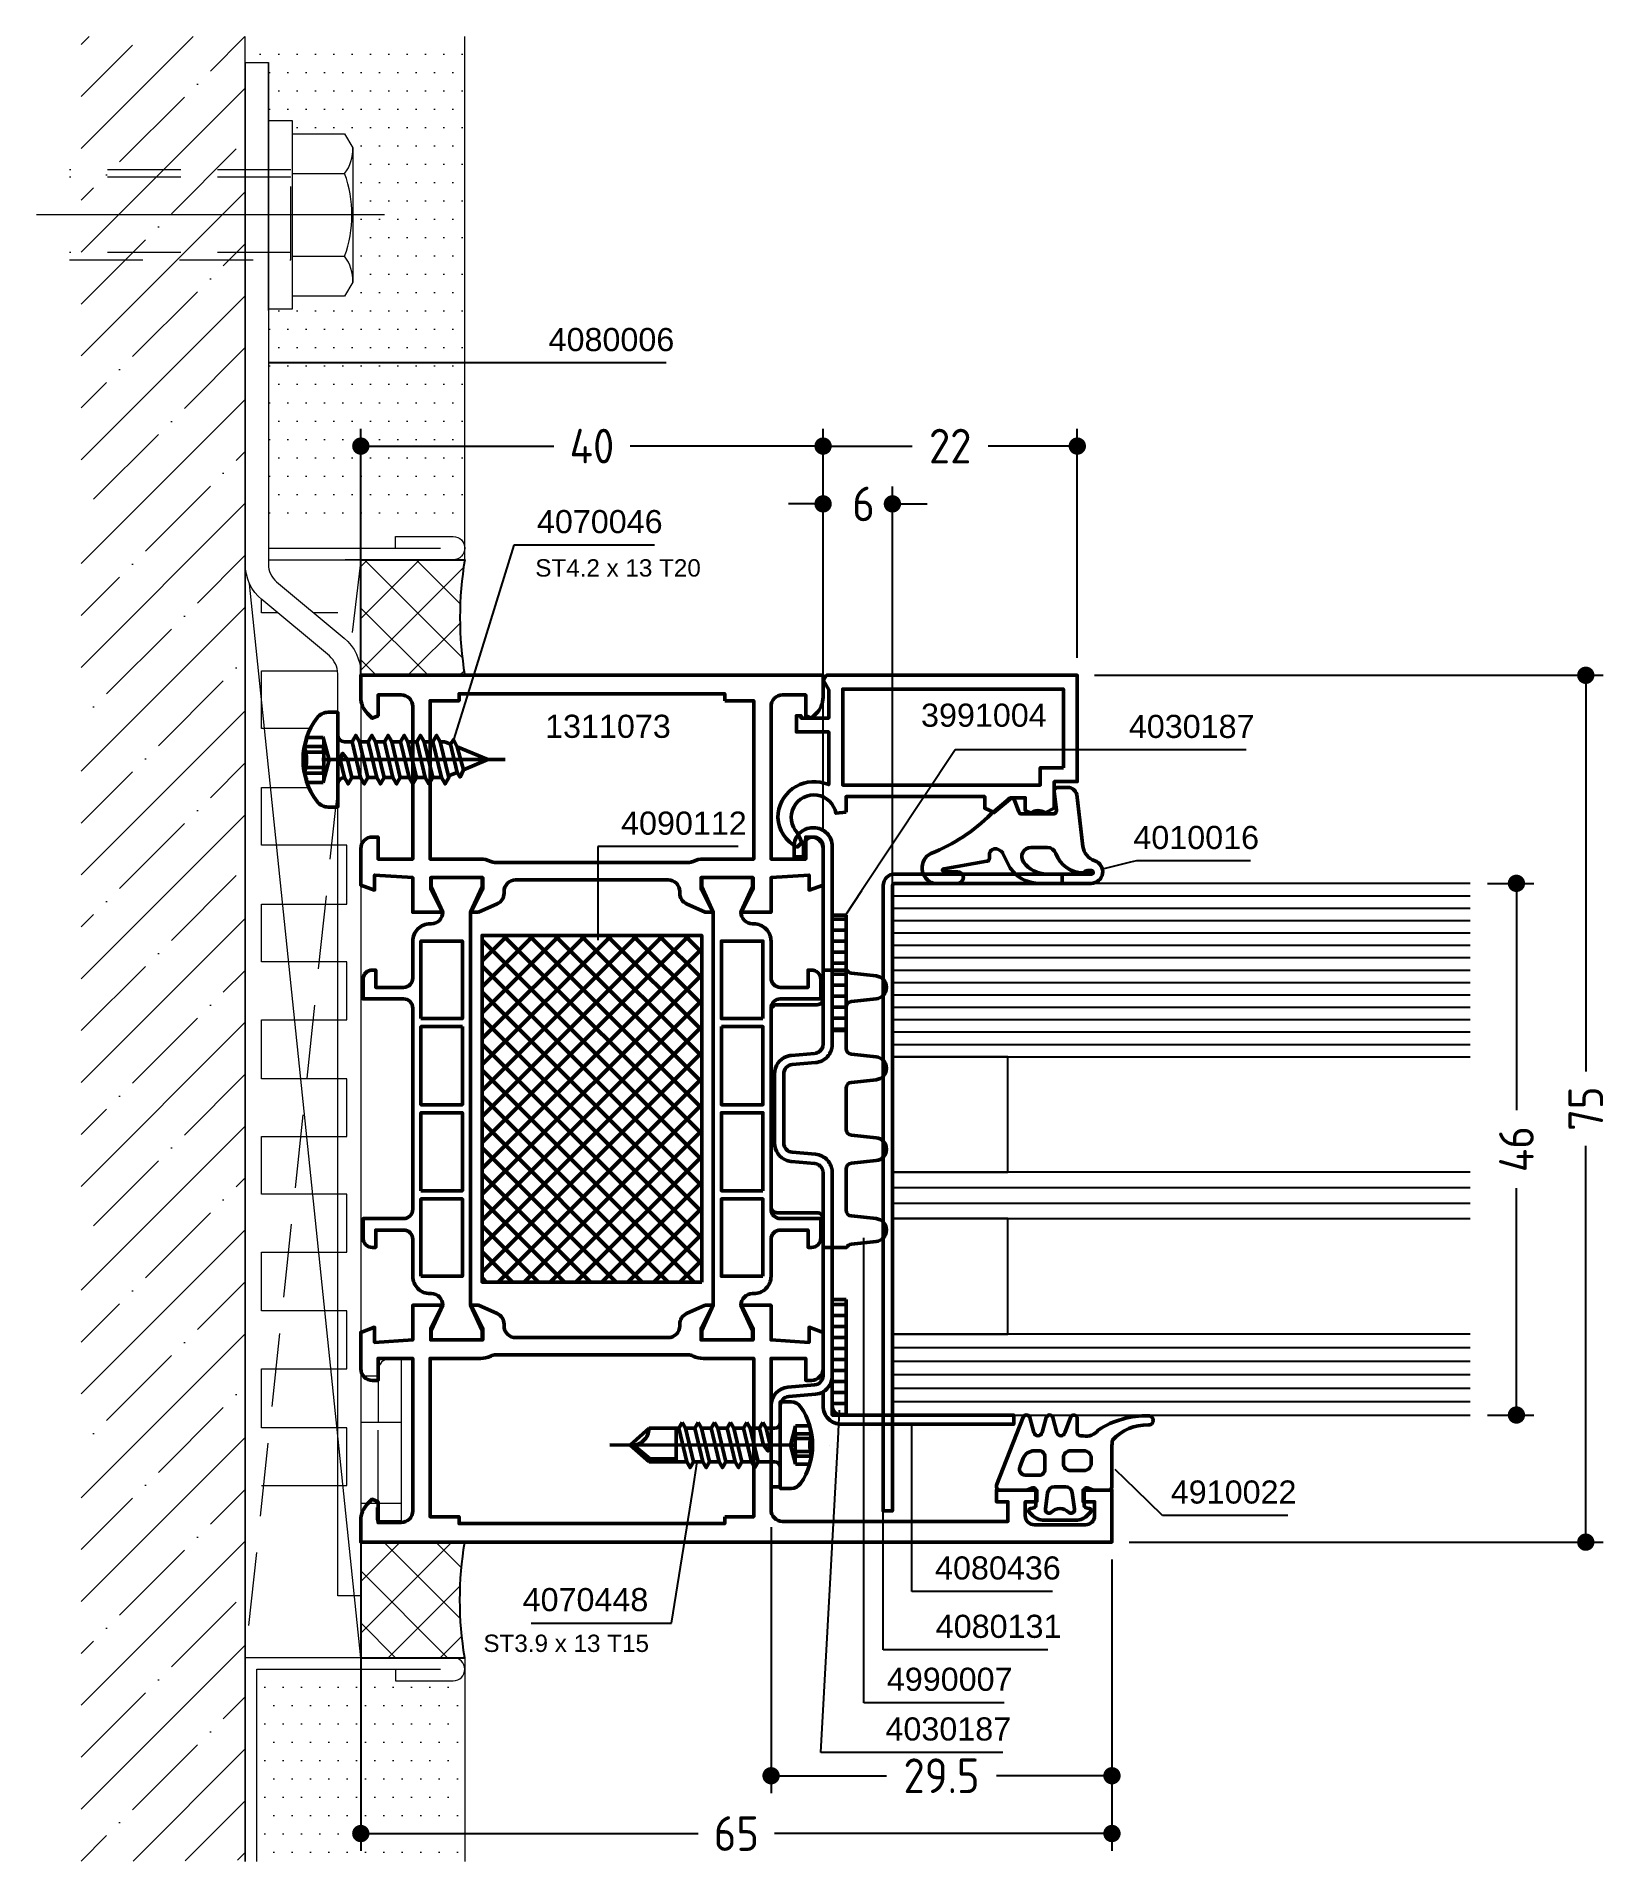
# Model space of a CAD drawing. Header units: millimetres. Extents: x 28 to 164, y 60 to 218.
import ezdxf
from ezdxf.enums import TextEntityAlignment as Align

# ---------------------------------------------------------------- set-up
doc = ezdxf.new("R2010")
doc.units = ezdxf.units.MM
doc.linetypes.add('CENTER', pattern=[50.8, 31.75, -6.35, 6.35, -6.35])
doc.linetypes.add('HIDDEN', pattern=[9.525, 6.35, -3.175])
for name, color, linetype, lineweight in [('AM_5', 3, 'Continuous', 25), ('AM_C', 50, 'Continuous', 50), ('AM_S', 80, 'Continuous', 50), ('Cent3', 70, 'CENTER', 18), ('CHide3', 70, 'HIDDEN', 18), ('Cont2', 2, 'Continuous', 25), ('Cont3', 70, 'Continuous', 18)]:
    doc.layers.add(name, color=color, linetype=linetype, lineweight=lineweight)
doc.styles.add('HBS_DIMTEXTSTYLE', font='isocp.shx')
doc.styles.add('SWISSL', font='swissl.ttf')
doc.dimstyles.new('Konstruktionsschnitt 1-1$0', dxfattribs={"dimtxt": 3, "dimasz": 1.5, "dimexe": 1.5, "dimexo": 1.5, "dimgap": 1.5, "dimtad": 0, "dimdsep": 46, "dimtxsty": 'HBS_DIMTEXTSTYLE', "dimblk": 'PUNKT', "dimcen": 0, "dimclrd": 3, "dimclre": 3, "dimclrt": 2, "dimadec": 1, "dimazin": 2, "dimtfac": 0.7, "dimtofl": 0, "dimtmove": 0, "dimatfit": 3, "dimfxl": 0, "dimtolj": 1, "dimtzin": 0, "dimarcsym": 0})

# ---------------------------------------------------------------- blocks, each defined once
blk = doc.blocks.new('ws4070046')
at = {"linetype": 'CENTER', "ltscale": 0.5}
blk.add_line((0, -14.5), (0, 4.5), dxfattribs=at)
at = {"linetype": 'HIDDEN'}
for p, q in [((-1.17, 1.25), (-1.17, 2.88)), ((-0.68, 1.25), (-0.68, 2.75)), ((0.64, 1.25), (0.64, 2.75)), ((1.13, 1.25), (1.13, 2.88))]:
    blk.add_line(p, q, dxfattribs=at)
blk.add_lwpolyline([(3.62, 1.78, 0.336235), (-3.62, 1.78, 0.234691), (-4.1, 0.82), (-4.1, 0), (4.1, 0), (4.1, 0.82, 0.234691), (3.62, 1.78, 0.14402)], format="xyb")
for points in [[(-1.97, 2.67), (-1.97, 1.25)], [(1.93, 2.68), (1.93, 1.25)], [(-1.97, 1.25), (-0.02, 0.73)], [(1.93, 1.25), (-0.02, 0.73)]]:
    blk.add_lwpolyline(points, dxfattribs=at)
for points in [[(-1.55, -0.58), (-2.1, -0.9), (-1.55, -1.22), (0, -0.85), (0.55, -0.43), (0, -0.21)], [(-1.55, -1.98), (-2.1, -2.3), (-1.55, -2.62), (1.55, -1.88), (2.1, -1.56), (1.55, -1.24)], [(-1.55, -3.38), (-2.1, -3.7), (-1.55, -4.02), (1.55, -3.28), (2.1, -2.96), (1.55, -2.64)], [(-1.55, -4.78), (-2.1, -5.1), (-1.55, -5.42), (1.55, -4.68), (2.1, -4.36), (1.55, -4.04)], [(-1.55, -6.18), (-2.1, -6.5), (-1.55, -6.82), (1.55, -6.08), (2.1, -5.76), (1.55, -5.44)], [(-1.55, -7.58), (-2.1, -7.9), (-1.55, -8.22), (1.55, -7.48), (2.1, -7.16), (1.55, -6.84)], [(-1.55, -8.98), (-2.1, -9.3), (-1.55, -9.62), (1.55, -8.88), (2.1, -8.56), (1.55, -8.24)], [(1.34, -9.76), (1.73, -10.02), (1.11, -10.33), (-0.87, -10.9), (-1.5, -10.59), (-1.11, -10.33)]]:
    blk.add_lwpolyline(points, close=True)
for points in [[(-1.55, -0.6), (-1.55, -0.58)], [(-1.55, -1.22), (-1.55, -1.98)], [(1.55, -0.6), (1.55, -1.24)], [(-1.55, -2.62), (-1.55, -3.38)], [(1.55, -1.88), (1.55, -2.64)], [(-1.55, -4.02), (-1.55, -4.78)], [(1.55, -3.28), (1.55, -4.04)], [(1.55, -4.68), (1.55, -5.44)], [(-1.55, -5.42), (-1.55, -6.18)], [(1.55, -6.08), (1.55, -6.84)], [(-1.55, -6.82), (-1.55, -7.58)], [(1.55, -7.48), (1.55, -8.24)], [(-1.55, -8.22), (-1.55, -8.98)], [(1.34, -9.76), (1.55, -9.26)], [(1.55, -8.88), (1.55, -9.26)], [(-1.11, -10.33), (-1.41, -9.59)], [(1.11, -10.33), (0, -13), (-0.87, -10.9)]]:
    blk.add_lwpolyline(points)
for centre, radius, start, end in [((-1.96, 4.21), 1.54, 269.5743, 300.8836), ((-0.02, 6.16), 3.47, 250.6988, 289.3012), ((1.89, 4.21), 1.52, 240.1044, 271.5646), ((-1.57, 2.62), 1.43, 253.6643, 286.3357), ((-0.02, 13.16), 11.97, 264.4948, 275.5052), ((1.53, 2.62), 1.43, 253.6643, 286.3357)]:
    blk.add_arc(centre, radius, start, end, dxfattribs=at)
for centre, start, end in [((-2.15, -0.6), 0, 90), ((2.15, -0.6), 90, 180)]:
    blk.add_arc(centre, 0.6, start, end)
blk = doc.blocks.new('PUNKT')
at = {"color": 0, "linetype": 'Continuous'}
blk.add_line((-0.5, 0), (-1, 0), dxfattribs=at)
at = {"color": 0, "linetype": 'Continuous', "const_width": 0.5}
blk.add_lwpolyline([(-0.25, 0, 1), (0.25, 0, 1)], format="xyb", close=True, dxfattribs=at)
blk = doc.blocks.new('*D17')
at = {"layer": 'AM_5', "color": 3, "lineweight": -2, "transparency": 16777216}
for p, q in [((153.47, 145.01), (157.47, 145.01)), ((155.97, 143.51), (155.97, 125.38)), ((155.97, 100.51), (155.97, 118.64)), ((153.47, 99.01), (157.47, 99.01))]:
    blk.add_line(p, q, dxfattribs=at)
at = {"layer": 'AM_5', "color": 3, "lineweight": -2, "transparency": 16777216, "xscale": 1.5, "yscale": 1.5, "zscale": 1.5}
for p, rotation in [((155.97, 145.01), 90), ((155.97, 99.01), 270)]:
    blk.add_blockref('PUNKT', p, dxfattribs=dict(at, rotation=rotation))
at = {"layer": 'AM_5', "color": 2, "transparency": 16777216, "insert": (155.97, 122.01), "char_height": 3, "attachment_point": 5, "rotation": 90, "style": 'HBS_DIMTEXTSTYLE'}
blk.add_mtext('\\A1;46', dxfattribs=at)
blk = doc.blocks.new('*D18')
at = {"layer": 'AM_5', "color": 3, "lineweight": -2, "transparency": 16777216}
for p, q in [((119.47, 163.01), (163.47, 163.01)), ((161.97, 161.51), (161.97, 128.72)), ((161.97, 89.51), (161.97, 122.3)), ((122.47, 88.01), (163.47, 88.01))]:
    blk.add_line(p, q, dxfattribs=at)
at = {"layer": 'AM_5', "color": 3, "lineweight": -2, "transparency": 16777216, "xscale": 1.5, "yscale": 1.5, "zscale": 1.5}
for p, rotation in [((161.97, 163.01), 90), ((161.97, 88.01), 270)]:
    blk.add_blockref('PUNKT', p, dxfattribs=dict(at, rotation=rotation))
at = {"layer": 'AM_5', "color": 2, "transparency": 16777216, "insert": (161.97, 125.51), "char_height": 3, "attachment_point": 5, "rotation": 90, "style": 'HBS_DIMTEXTSTYLE'}
blk.add_mtext('\\A1;75', dxfattribs=at)
blk = doc.blocks.new('*D19')
at = {"layer": 'AM_5', "color": 3, "lineweight": -2, "transparency": 16777216}
for p, q in [((55.97, 86.51), (55.97, 61.3)), ((120.97, 86.51), (120.97, 61.3)), ((57.47, 62.8), (85.17, 62.8)), ((119.47, 62.8), (91.77, 62.8))]:
    blk.add_line(p, q, dxfattribs=at)
at = {"layer": 'AM_5', "color": 3, "lineweight": -2, "transparency": 16777216, "xscale": 1.5, "yscale": 1.5, "zscale": 1.5, "rotation": 180}
blk.add_blockref('PUNKT', (55.97, 62.8), dxfattribs=at)
at = {"layer": 'AM_5', "color": 3, "lineweight": -2, "transparency": 16777216, "xscale": 1.5, "yscale": 1.5, "zscale": 1.5}
blk.add_blockref('PUNKT', (120.97, 62.8), dxfattribs=at)
at = {"layer": 'AM_5', "color": 2, "transparency": 16777216, "insert": (88.47, 62.8), "char_height": 3, "attachment_point": 5, "style": 'HBS_DIMTEXTSTYLE'}
blk.add_mtext('\\A1;65', dxfattribs=at)
blk = doc.blocks.new('*D20')
at = {"layer": 'AM_5', "color": 3, "lineweight": -2, "transparency": 16777216}
for p, q in [((91.47, 89.31), (91.47, 66.3)), ((120.97, 86.51), (120.97, 66.3)), ((92.97, 67.8), (101.46, 67.8)), ((119.47, 67.8), (110.97, 67.8))]:
    blk.add_line(p, q, dxfattribs=at)
at = {"layer": 'AM_5', "color": 3, "lineweight": -2, "transparency": 16777216, "xscale": 1.5, "yscale": 1.5, "zscale": 1.5, "rotation": 180}
blk.add_blockref('PUNKT', (91.47, 67.8), dxfattribs=at)
at = {"layer": 'AM_5', "color": 3, "lineweight": -2, "transparency": 16777216, "xscale": 1.5, "yscale": 1.5, "zscale": 1.5}
blk.add_blockref('PUNKT', (120.97, 67.8), dxfattribs=at)
at = {"layer": 'AM_5', "color": 2, "transparency": 16777216, "insert": (106.22, 67.8), "char_height": 3, "attachment_point": 5, "style": 'HBS_DIMTEXTSTYLE'}
blk.add_mtext('\\A1;29.5', dxfattribs=at)
blk = doc.blocks.new('*D21')
at = {"layer": 'AM_5', "color": 3, "lineweight": -2, "transparency": 16777216}
for p, q in [((95.97, 164.51), (95.97, 184.34)), ((117.97, 164.51), (117.97, 184.34)), ((97.47, 182.84), (103.69, 182.84)), ((116.47, 182.84), (110.25, 182.84))]:
    blk.add_line(p, q, dxfattribs=at)
at = {"layer": 'AM_5', "color": 3, "lineweight": -2, "transparency": 16777216, "xscale": 1.5, "yscale": 1.5, "zscale": 1.5, "rotation": 180}
blk.add_blockref('PUNKT', (95.97, 182.84), dxfattribs=at)
at = {"layer": 'AM_5', "color": 3, "lineweight": -2, "transparency": 16777216, "xscale": 1.5, "yscale": 1.5, "zscale": 1.5}
blk.add_blockref('PUNKT', (117.97, 182.84), dxfattribs=at)
at = {"layer": 'AM_5', "color": 2, "transparency": 16777216, "insert": (106.97, 182.84), "char_height": 3, "attachment_point": 5, "style": 'HBS_DIMTEXTSTYLE'}
blk.add_mtext('\\A1;22', dxfattribs=at)
blk = doc.blocks.new('*D22')
at = {"layer": 'AM_5', "color": 3, "lineweight": -2, "transparency": 16777216}
for p, q in [((95.97, 149.51), (95.97, 179.34)), ((101.97, 132.51), (101.97, 179.34)), ((94.47, 177.84), (92.97, 177.84)), ((103.47, 177.84), (104.97, 177.84))]:
    blk.add_line(p, q, dxfattribs=at)
at = {"layer": 'AM_5', "color": 3, "lineweight": -2, "transparency": 16777216, "xscale": 1.5, "yscale": 1.5, "zscale": 1.5}
blk.add_blockref('PUNKT', (95.97, 177.84), dxfattribs=at)
at = {"layer": 'AM_5', "color": 3, "lineweight": -2, "transparency": 16777216, "xscale": 1.5, "yscale": 1.5, "zscale": 1.5, "rotation": 180}
blk.add_blockref('PUNKT', (101.97, 177.84), dxfattribs=at)
at = {"layer": 'AM_5', "color": 2, "transparency": 16777216, "insert": (99.47, 177.84), "char_height": 3, "attachment_point": 5, "style": 'HBS_DIMTEXTSTYLE'}
blk.add_mtext('\\A1;6', dxfattribs=at)
blk = doc.blocks.new('*D23')
at = {"layer": 'AM_5', "color": 3, "lineweight": -2, "transparency": 16777216}
for p, q in [((55.97, 164.51), (55.97, 184.34)), ((95.97, 164.51), (95.97, 184.34)), ((57.47, 182.84), (72.67, 182.84)), ((94.47, 182.84), (79.27, 182.84))]:
    blk.add_line(p, q, dxfattribs=at)
at = {"layer": 'AM_5', "color": 3, "lineweight": -2, "transparency": 16777216, "xscale": 1.5, "yscale": 1.5, "zscale": 1.5, "rotation": 180}
blk.add_blockref('PUNKT', (55.97, 182.84), dxfattribs=at)
at = {"layer": 'AM_5', "color": 3, "lineweight": -2, "transparency": 16777216, "xscale": 1.5, "yscale": 1.5, "zscale": 1.5}
blk.add_blockref('PUNKT', (95.97, 182.84), dxfattribs=at)
at = {"layer": 'AM_5', "color": 2, "transparency": 16777216, "insert": (75.97, 182.84), "char_height": 3, "attachment_point": 5, "style": 'HBS_DIMTEXTSTYLE'}
blk.add_mtext('\\A1;40', dxfattribs=at)
blk = doc.blocks.new('WS4070448')
at = {"linetype": 'CENTER', "ltscale": 0.5}
blk.add_line((-0.02, -14.76), (0, 4.3), dxfattribs=at)
at = {"linetype": 'HIDDEN'}
for p, q in [((-0.97, 1.33), (-0.97, 2.72)), ((-0.56, 1.33), (-0.56, 2.61)), ((0.56, 1.33), (0.56, 2.61)), ((0.97, 1.33), (0.97, 2.72))]:
    blk.add_line(p, q, dxfattribs=at)
for p, q in [((-1.45, -9), (-1.45, -11.36)), ((-1.45, -9), (1.45, -9)), ((1.45, -11.36), (1.45, -9)), ((-1.45, -11.36), (0, -13)), ((0, -13), (1.45, -11.36))]:
    blk.add_line(p, q)
blk.add_lwpolyline([(3.32, 1.75, 0.314856), (-3.32, 1.75, 0.244912), (-3.75, 0.93), (-3.75, 0), (3.75, 0), (3.75, 0.93, 0.244912), (3.32, 1.75, 0.138291)], format="xyb")
for points in [[(-1.65, 2.56), (-1.65, 1.33)], [(1.65, 2.56), (1.65, 1.33)], [(-1.65, 1.33), (0, 0.89)], [(1.65, 1.33), (0, 0.89)]]:
    blk.add_lwpolyline(points, dxfattribs=at)
for points in [[(-1.95, -1.5), (-1.45, -1.79), (0, -1.44), (0.5, -1.07), (0, -0.87), (-1.45, -1.21)], [(-1.95, -2.9), (-1.45, -3.19), (1.45, -2.5), (1.95, -2.21), (1.45, -1.92), (-1.45, -2.61)], [(-1.95, -4.3), (-1.45, -4.59), (1.45, -3.9), (1.95, -3.61), (1.45, -3.32), (-1.45, -4.01)], [(-1.95, -5.7), (-1.45, -5.99), (1.45, -5.3), (1.95, -5.01), (1.45, -4.72), (-1.45, -5.41)], [(-1.95, -7.1), (-1.45, -7.39), (1.45, -6.7), (1.95, -6.41), (1.45, -6.12), (-1.45, -6.81)], [(-1.95, -8.5), (-1.45, -8.79), (1.45, -8.1), (1.95, -7.81), (1.45, -7.52), (-1.45, -8.21)]]:
    blk.add_lwpolyline(points, close=True)
for points in [[(-1.45, -0.5), (-1.45, -1.21)], [(1.45, -0.5), (1.45, -1.92)], [(-1.45, -1.79), (-1.45, -2.21)], [(-1.45, -1.79), (-1.45, -2.61)], [(-1.45, -1.79), (-1.45, -2.61)], [(1.45, -2.5), (1.45, -3.32)], [(-1.45, -3.19), (-1.45, -4.01)], [(-1.45, -4.59), (-1.45, -5.41)], [(1.45, -3.9), (1.45, -4.72)], [(-1.45, -5.99), (-1.45, -6.81)], [(1.45, -5.3), (1.45, -6.12)], [(-1.45, -7.39), (-1.45, -8.21)], [(1.45, -6.7), (1.45, -7.52)], [(-1.45, -8.79), (-1.45, -9)], [(1.2, -9), (1.2, -11.25), (0.03, -12.65)], [(1.45, -8.1), (1.45, -9)], [(-1.45, -10.19), (-1.45, -11.01)], [(1.45, -9.5), (1.45, -10.32)]]:
    blk.add_lwpolyline(points)
for centre, radius, start, end in [((-1.59, 3.84), 1.28, 267.2848, 298.8872), ((0, 5.49), 2.94, 250.6988, 289.3012), ((1.59, 3.84), 1.28, 241.1128, 272.7152), ((-1.31, 2.49), 1.21, 253.6643, 286.3357), ((0, 11.41), 10.13, 264.4948, 275.5052), ((1.31, 2.49), 1.21, 253.6643, 286.3357)]:
    blk.add_arc(centre, radius, start, end, dxfattribs=at)
for centre, radius, start, end in [((-1.95, -0.5), 0.5, 0, 90), ((1.95, -0.5), 0.5, 90, 180), ((-1.46, -12.83), 1.47, 353.4244, 89.6688)]:
    blk.add_arc(centre, radius, start, end)
blk = doc.blocks.new('*S231')
at = {"layer": 'AM_5', "color": 3, "linetype": 'Continuous'}
blk.add_line((84.69, 92.49), (85.08, 94.96), dxfattribs=at)
at = {"layer": 'AM_5', "color": 3}
for p, q in [((82.85, 81.01), (84.69, 92.49)), ((70.71, 81.01), (82.85, 81.01))]:
    blk.add_line(p, q, dxfattribs=at)
at = {"layer": 'AM_5', "color": 2, "insert": (80.85, 82.01), "char_height": 2, "attachment_point": 9, "style": 'SWISSL'}
blk.add_mtext('4070448', dxfattribs=at)
blk = doc.blocks.new('ZAHL rechts')
at = {"layer": 'AM_5', "color": 2, "style": 'SWISSL'}
blk.add_attdef('XXX', text='', height=1.5, dxfattribs=at).set_placement((-1.95, -2.5), align=Align.RIGHT)
blk = doc.blocks.new('*S232')
at = {"layer": 'AM_5', "color": 3, "linetype": 'Continuous'}
blk.add_line((123.04, 92.56), (121.26, 94.31), dxfattribs=at)
at = {"layer": 'AM_5', "color": 3}
for p, q in [((125.33, 90.32), (123.04, 92.56)), ((136.2, 90.32), (125.33, 90.32))]:
    blk.add_line(p, q, dxfattribs=at)
at = {"layer": 'AM_5', "color": 2, "insert": (126.06, 91.32), "char_height": 2, "attachment_point": 7, "style": 'SWISSL'}
blk.add_mtext('4910022', dxfattribs=at)
blk = doc.blocks.new('*S233')
at = {"layer": 'AM_5', "color": 3, "linetype": 'Continuous'}
blk.add_line((50.47, 190.03), (47.97, 190.03), dxfattribs=at)
at = {"layer": 'AM_5', "color": 3}
for p, q in [((70.22, 190.03), (50.47, 190.03)), ((82.38, 190.03), (70.22, 190.03))]:
    blk.add_line(p, q, dxfattribs=at)
at = {"layer": 'AM_5', "color": 2, "insert": (72.22, 191.03), "char_height": 2, "attachment_point": 7, "style": 'SWISSL'}
blk.add_mtext('4080006', dxfattribs=at)
blk = doc.blocks.new('*S234')
at = {"layer": 'AM_5', "color": 3}
for p, q in [((69.21, 174.28), (64.73, 159.83)), ((81.37, 174.28), (69.21, 174.28))]:
    blk.add_line(p, q, dxfattribs=at)
at = {"layer": 'AM_5', "color": 3, "linetype": 'Continuous'}
blk.add_line((64.73, 159.83), (63.99, 157.44), dxfattribs=at)
at = {"layer": 'AM_5', "color": 2, "insert": (71.21, 175.28), "char_height": 2, "attachment_point": 7, "style": 'SWISSL'}
blk.add_mtext('4070046', dxfattribs=at)
blk = doc.blocks.new('ZAHL links')
at = {"layer": 'AM_5', "color": 2, "style": 'SWISSL'}
blk.add_attdef('XXX', (1.85, -2.5), '', height=1.5, dxfattribs=at)
blk = doc.blocks.new('*S235')
at = {"layer": 'AM_5', "color": 3}
for p, q in [((88.62, 148.19), (76.49, 148.19)), ((76.49, 148.19), (76.49, 142.58))]:
    blk.add_line(p, q, dxfattribs=at)
at = {"layer": 'AM_5', "color": 3, "linetype": 'Continuous'}
blk.add_line((76.49, 142.58), (76.49, 140.08), dxfattribs=at)
at = {"layer": 'AM_5', "color": 2, "insert": (78.49, 149.19), "char_height": 2, "attachment_point": 7, "style": 'SWISSL'}
blk.add_mtext('4090112', dxfattribs=at)
blk = doc.blocks.new('*U35', base_point=(71.49, 173.45))
for p, q in [((72.66, 173.45), (72.66, 223.45)), ((73.82, 173.45), (73.82, 223.45)), ((74.99, 173.45), (74.99, 223.45)), ((76.16, 173.45), (76.16, 223.45)), ((77.32, 173.45), (77.32, 223.45)), ((89.82, 173.45), (89.82, 223.45)), ((91.16, 173.45), (91.16, 223.45)), ((103.56, 173.45), (103.56, 223.45)), ((104.63, 173.45), (104.63, 223.45)), ((105.7, 173.45), (105.7, 223.45)), ((106.78, 173.45), (106.78, 223.45)), ((107.85, 173.45), (107.85, 223.45)), ((108.92, 173.45), (108.92, 223.45)), ((109.99, 173.45), (109.99, 223.45)), ((111.06, 173.45), (111.06, 223.45)), ((112.13, 173.45), (112.13, 223.45)), ((113.2, 173.45), (113.2, 223.45)), ((114.28, 173.45), (114.28, 223.45)), ((115.35, 173.45), (115.35, 223.45)), ((116.42, 173.45), (116.42, 223.45))]:
    blk.add_line(p, q)
for points in [[(78.49, 223.45), (78.49, 173.45), (71.49, 173.45), (71.49, 223.45)], [(92.49, 223.45), (92.49, 173.45), (88.49, 173.45), (88.49, 223.45)], [(117.49, 223.45), (117.49, 173.45), (102.49, 173.45), (102.49, 223.45)]]:
    blk.add_lwpolyline(points)
for points in [[(88.49, 173.45), (78.49, 173.45), (78.49, 183.45), (88.49, 183.45)], [(102.49, 173.45), (92.49, 173.45), (92.49, 183.45), (102.49, 183.45)]]:
    blk.add_lwpolyline(points, close=True)
blk = doc.blocks.new('*S236')
at = {"layer": 'AM_5', "color": 3, "linetype": 'Continuous'}
blk.add_line((103.66, 95.71), (103.66, 98.21), dxfattribs=at)
at = {"layer": 'AM_5', "color": 3}
for p, q in [((103.66, 83.75), (103.66, 95.71)), ((115.81, 83.75), (103.66, 83.75))]:
    blk.add_line(p, q, dxfattribs=at)
at = {"layer": 'AM_5', "color": 2, "insert": (105.66, 84.75), "char_height": 2, "attachment_point": 7, "style": 'SWISSL'}
blk.add_mtext('4080436', dxfattribs=at)
blk = doc.blocks.new('*S237')
at = {"layer": 'AM_5', "color": 3, "linetype": 'Continuous'}
blk.add_line((101.17, 88.21), (101.17, 90.71), dxfattribs=at)
at = {"layer": 'AM_5', "color": 3}
for p, q in [((101.17, 78.7), (101.17, 88.21)), ((115.42, 78.7), (101.17, 78.7))]:
    blk.add_line(p, q, dxfattribs=at)
at = {"layer": 'AM_5', "color": 2, "insert": (105.72, 79.7), "char_height": 2, "attachment_point": 7, "style": 'SWISSL'}
blk.add_mtext('4080131', dxfattribs=at)
blk = doc.blocks.new('*S238')
at = {"layer": 'AM_5', "color": 3}
for p, q in [((123.09, 146.95), (122.57, 146.83)), ((132.97, 146.95), (123.09, 146.95))]:
    blk.add_line(p, q, dxfattribs=at)
at = {"layer": 'AM_5', "color": 3, "linetype": 'Continuous'}
blk.add_line((122.57, 146.83), (120.14, 146.24), dxfattribs=at)
at = {"layer": 'AM_5', "color": 2, "insert": (122.82, 147.95), "char_height": 2, "attachment_point": 7, "style": 'SWISSL'}
blk.add_mtext('4010016', dxfattribs=at)
blk = doc.blocks.new('*S239')
at = {"layer": 'AM_5', "color": 3, "linetype": 'Continuous'}
blk.add_line((99.49, 111.83), (99.49, 114.33), dxfattribs=at)
at = {"layer": 'AM_5', "color": 3}
for p, q in [((99.49, 74.12), (99.49, 111.83)), ((111.65, 74.12), (99.49, 74.12))]:
    blk.add_line(p, q, dxfattribs=at)
at = {"layer": 'AM_5', "color": 2, "insert": (101.49, 75.12), "char_height": 2, "attachment_point": 7, "style": 'SWISSL'}
blk.add_mtext('4990007', dxfattribs=at)
blk = doc.blocks.new('*S240')
at = {"layer": 'AM_5', "color": 3}
for p, q in [((107.41, 156.56), (99.3, 144.35)), ((132.58, 156.56), (107.41, 156.56))]:
    blk.add_line(p, q, dxfattribs=at)
at = {"layer": 'AM_5', "color": 3, "linetype": 'Continuous'}
blk.add_line((99.3, 144.35), (97.91, 142.27), dxfattribs=at)
at = {"layer": 'AM_5', "color": 2, "insert": (122.43, 157.56), "char_height": 2, "attachment_point": 7, "style": 'SWISSL'}
blk.add_mtext('4030187', dxfattribs=at)
blk = doc.blocks.new('*S241')
at = {"layer": 'AM_5', "color": 3, "linetype": 'Continuous'}
blk.add_line((97.27, 96.94), (97.4, 99.44), dxfattribs=at)
at = {"layer": 'AM_5', "color": 3}
for p, q in [((95.77, 69.82), (97.27, 96.94)), ((97.95, 69.82), (95.77, 69.82)), ((111.52, 69.82), (97.95, 69.82))]:
    blk.add_line(p, q, dxfattribs=at)
at = {"layer": 'AM_5', "color": 2, "insert": (101.37, 70.82), "char_height": 2, "attachment_point": 7, "style": 'SWISSL'}
blk.add_mtext('4030187', dxfattribs=at)
blk = doc.blocks.new('WI1311073')
for points in [[(20.5, 29.8), (20.5, 30.5), (18.3, 29.5), (17.5, 29.5), (17.5, 33.9), (18.3, 33.9), (20.5, 32.9), (20.5, 35.5), (17.5, 35.5), (17.28, 38.8), (18.59, 38.8), (18.15, 40), (15, 40, 0.414214), (14, 39), (14, 38.5), (15.9, 38.5), (15.9, 35.5), (2.8, 35.5, -0.414214), (1.8, 36.5), (1.8, 56), (3.5, 56), (3.5, 55), (4.5, 55), (4.5, 58.5), (3.5, 58.5), (3.5, 57.5), (2.3, 57.5, -0.414214), (1.5, 58.3), (1.5, 62.7, -0.414214), (2.3, 63.5), (3.5, 63.5), (3.5, 62.5), (4.5, 62.5), (4.5, 65), (0, 65), (0, 0), (1.9, 0, 0.198912), (3.31, 0.59), (3.71, 0.99), (3.5, 1.5), (1.7, 1.5), (1.7, 3.5, -0.414214), (2.7, 4.5), (15.9, 4.5), (15.9, 1.5), (14, 1.5), (14, 1, 0.414214), (15, 0), (18.15, 0), (18.59, 1.2), (17.28, 1.2), (17.5, 4.5), (20.5, 4.5), (20.5, 7.1), (18.3, 6.1), (17.5, 6.1), (17.5, 10.5), (18.3, 10.5), (20.5, 9.5), (20.5, 10.2), (19.77, 11.81, 0.294108), (18.86, 12.4), (18.7, 12.4, -0.414214), (17.7, 13.4), (17.7, 26.6, -0.414214), (18.7, 27.6), (18.86, 27.6, 0.294108), (19.77, 28.19), (20.5, 29.8)], [(54.5, 32.9), (54.5, 32.95), (56.5, 33.95), (57.5, 33.95), (57.5, 29.45), (56.5, 29.45), (54.5, 30.45), (54.5, 30.5), (20.5, 30.5), (20.5, 30.45), (18.5, 29.45), (17.5, 29.45), (17.5, 33.95), (18.5, 33.95), (20.5, 32.95), (20.5, 32.9, 0.414214), (21.5, 33.9), (21.5, 34, -0.414214), (23, 35.5), (26.2, 35.5, 0.414214), (27, 36.3), (27, 38.7), (25.5, 38.7), (25.5, 39, -0.414214), (26.3, 39.8), (28, 39.8), (28, 36.3, 0.414214), (28.8, 35.5), (46.2, 35.5, 0.414214), (47, 36.3), (47, 39.8), (48.7, 39.8, -0.414214), (49.5, 39), (49.5, 38.7), (48, 38.7), (48, 36.3, 0.414214), (48.8, 35.5), (52, 35.5, -0.414214), (53.5, 34), (53.5, 33.9, 0.414214), (54.5, 32.9)], [(54.5, 10.2), (55.23, 11.81, -0.294108), (56.14, 12.4), (56.3, 12.4, 0.414214), (57.3, 13.4), (57.3, 26.6, 0.414214), (56.3, 27.6), (56.14, 27.6, -0.294108), (55.23, 28.19), (54.5, 29.8), (54.5, 30.5), (56.7, 29.5), (57.5, 29.5), (57.5, 33.9), (56.7, 33.9), (54.5, 32.9), (54.5, 35.5), (57.5, 35.5), (57.72, 38.8), (56.41, 38.8), (56.85, 40), (60, 40, -0.414214), (61, 39), (61, 38.5), (59.1, 38.5), (59.1, 35.5), (72.3, 35.5, 0.414214), (73.3, 36.5), (73.3, 38.5), (71.5, 38.5), (71.29, 39.01), (71.69, 39.41, -0.198912), (73.1, 40), (75, 40), (75, 0), (73.1, 0, -0.198912), (71.69, 0.59), (71.29, 0.99), (71.5, 1.5), (73.3, 1.5), (73.3, 3.5, 0.414214), (72.3, 4.5), (59.1, 4.5), (59.1, 1.5), (61, 1.5), (61, 1, -0.414214), (60, 0), (56.85, 0), (56.41, 1.2), (57.72, 1.2), (57.5, 4.5), (54.5, 4.5), (54.5, 7.1), (56.7, 6.1), (57.5, 6.1), (57.5, 10.5), (56.7, 10.5), (54.5, 9.5), (54.5, 10.2)], [(2.2, 31.5), (1.6, 31.5), (1.6, 8.5), (2.2, 8.5), (2.2, 6), (15.9, 6), (15.9, 10.35, -0.112281), (16.1, 11.24, 0.112281), (16.2, 11.67), (16.2, 28.33, 0.112281), (16.1, 28.76, -0.112281), (15.9, 29.65), (15.9, 34), (2.2, 34), (2.2, 31.5)], [(72.8, 31.5), (73.4, 31.5), (73.4, 8.5), (72.8, 8.5), (72.8, 6), (59.1, 6), (59.1, 10.35, 0.112281), (58.9, 11.24, -0.112281), (58.8, 11.67), (58.8, 28.33, -0.112281), (58.9, 28.76, 0.112281), (59.1, 29.65), (59.1, 34), (72.8, 34), (72.8, 31.5)], [(54.5, 7.1), (54.5, 7.05), (56.5, 6.05), (57.5, 6.05), (57.5, 10.55), (56.5, 10.55), (54.5, 9.55), (54.5, 9.5), (20.5, 9.5), (20.5, 9.55), (18.5, 10.55), (17.5, 10.55), (17.5, 6.05), (18.5, 6.05), (20.5, 7.05), (20.5, 7.1, -0.414214), (21.5, 6.1), (21.5, 6, 0.414214), (23, 4.5), (26.2, 4.5, -0.414214), (27, 3.7), (27, 1.3), (25.5, 1.3), (25.5, 1, 0.414214), (26.3, 0.2), (28, 0.2), (28, 3.7, -0.414214), (28.8, 4.5), (46.2, 4.5, -0.414214), (47, 3.7), (47, 0.2), (48.7, 0.2, 0.414214), (49.5, 1), (49.5, 1.3), (48, 1.3), (48, 3.7, -0.414214), (48.8, 4.5), (52, 4.5, 0.414214), (53.5, 6), (53.5, 6.1, -0.414214), (54.5, 7.1)]]:
    blk.add_lwpolyline(points, format="xyb", close=True)
for points in [[(23, 34.8), (29.7, 34.8), (29.7, 31.2), (23, 31.2), (23, 34.8)], [(30.4, 34.8), (37.15, 34.8), (37.15, 31.2), (30.4, 31.2), (30.4, 34.8)], [(44.6, 31.2), (37.85, 31.2), (37.85, 34.8), (44.6, 34.8), (44.6, 31.2)], [(45.3, 34.8), (52, 34.8), (52, 31.2), (45.3, 31.2), (45.3, 34.8)], [(23, 5.2), (29.7, 5.2), (29.7, 8.8), (23, 8.8), (23, 5.2)], [(30.4, 5.2), (37.15, 5.2), (37.15, 8.8), (30.4, 8.8), (30.4, 5.2)], [(44.6, 8.8), (37.85, 8.8), (37.85, 5.2), (44.6, 5.2), (44.6, 8.8)], [(45.3, 5.2), (52, 5.2), (52, 8.8), (45.3, 8.8), (45.3, 5.2)]]:
    blk.add_lwpolyline(points, close=True)
blk = doc.blocks.new('WI3991004')
blk.add_lwpolyline([(-11.85, 2), (-10.5, 2), (-10.5, 14), (-11.5, 14), (-11.88, 14.82), (-10.6, 16.35), (-10.6, 17.5), (-11.7, 17.5), (-11.93, 17.99, 0.339409), (-11.9, 19.21), (-11.5, 20), (-9.2, 20), (-9.2, 22), (0, 22), (0, 0.3), (-0.45, 0.04), (-1.25, 0.5), (-3.7, 0.5), (-3.7, -1.9), (-3.5, -1.9), (-3.5, -2.3), (-4.9, -2.3), (-4.9, 0.5), (-9.46, 0.5), (-9.34, 0.11, -0.504614), (-12.3, -3.9, -0.274409), (-14.87, -2.23), (-14.47, -1.83), (-13.64, -2.22, 1.335288), (-11.94, 1.12), (-11.85, 2)], format="xyb", close=True)
blk.add_lwpolyline([(-8, 20.8), (-1.2, 20.8), (-1.2, 1.7), (-9.5, 1.7), (-9.5, 18.8), (-8, 18.8), (-8, 20.8)], close=True)
blk = doc.blocks.new('WI4010016')
for points in [[(1.19, 1.96, -0.346133), (1.8, 1.18), (1.8, 0.3, -0.449698), (1.46, 0), (-0.16, 0.2, 0.449698), (-0.5, -0.1), (-0.5, -2.79, 0.315299), (-0.3, -3.07), (0.7, -3.44, -0.548619), (0.81, -3.93), (-0.5, -5.46, 0.104737), (-3.91, -10.66, -0.684728), (-6.5, -10.42), (-6.5, -8.36, -1), (-5.5, -8.36), (-5.5, -9.42, 0.287601), (-5.34, -9.69, 0.156883), (-5.25, -9.53), (-4.59, -5.82, -0.041381), (-4.57, -5.74), (-4.52, -5.69, -0.200274), (-4.31, -5.6), (-4, -5.6, 0.57735), (-3.57, -4.85), (-3.72, -4.58, 0.149451), (-3.85, -4.46), (-5.14, -3.83, -0.069927), (-5.25, -3.76), (-5.51, -3.53, -0.212557), (-6.5, -1.3), (-6.5, 3.2, -0.852431), (-4.55, 3.51, 0.291336), (-3.3, 2.49), (1.19, 1.96)], [(-3.4, -2, -0.612992), (-4.67, -2.65, -0.239931), (-5.7, -0.63), (-5.7, 3.25, -1), (-5.4, 3.25), (-5.4, 2.88, -0.317837), (-5.6, 2.6), (-5.6, 2.51, 0.317975), (-3.93, 0.15, -0.317975), (-3.4, -0.6), (-3.4, -2)]]:
    blk.add_lwpolyline(points, format="xyb", close=True)
blk = doc.blocks.new('WI4030187')
h = blk.add_hatch()
h.set_pattern_fill('LINE', color=256, scale=0.3, angle=90)
h.paths.add_polyline_path([(5, 0), (5, 1.2), (-5, 1.2), (-5, 0)])
blk.add_lwpolyline([(5, 1.2), (5, 0), (-5, 0), (-5, 1.2), (5, 1.2)], close=True)
blk = doc.blocks.new('WI4080131')
blk.add_lwpolyline([(0.8, 0.2, -0.414214), (-0.2, -0.8), (-54.3, -0.8), (-54.3, 0), (-0.2, 0, 0.414214), (0, 0.2), (0, 14.7), (0.8, 14.7), (0.8, 0.2)], format="xyb", close=True)
blk = doc.blocks.new('WI4080436')
blk.add_lwpolyline([(-26.97, 0.4, 0.004374), (-27, 0.42, 0.009393), (-27.04, 0.45, 0.008732), (-27.08, 0.48, 0.006678), (-27.11, 0.5, 0.005796), (-27.14, 0.53, 0.003775), (-27.17, 0.54, 0.00446), (-27.21, 0.56, 0.004745), (-27.24, 0.58, 0.004746), (-27.27, 0.6, 0.005446), (-27.31, 0.62, 0.006611), (-27.35, 0.64, 0.007175), (-27.39, 0.66, 0.007951), (-27.43, 0.68, 0.006443), (-27.47, 0.7, 0.006656), (-27.51, 0.71, 0.007901), (-27.55, 0.72, 0.007046), (-27.58, 0.73, 0.005573), (-27.62, 0.74, 0.006095), (-27.65, 0.75, 0.006961), (-27.7, 0.76, 0.006263), (-27.73, 0.77, 0.005895), (-27.77, 0.78, 0.004888), (-27.81, 0.78, 0.004858), (-27.85, 0.79, 0.005749), (-27.88, 0.79, 0.006349), (-27.92, 0.8, 0.006609), (-27.96, 0.8, 0.006539), (-28, 0.8, 0.006195), (-28.04, 0.8), (-48.2, 0.8, -0.414214), (-49, 1.6), (-49, 16.5), (-49.8, 16.5), (-49.8, 1.6, 0.414214), (-48.2, 0), (-46.99, 0, 0.109506), (-47.19, -0.66), (-47.4, -2.97, -0.388866), (-48.19, -3.7), (-55.2, -3.7), (-55.2, -4.5), (-48.19, -4.5, 0.388866), (-46.6, -3.04), (-46.4, -0.73, -0.388866), (-45.6, 0), (-28.04, 0, -0.031191), (-27.94, -0.01, -0.032117), (-27.84, -0.03, -0.034113), (-27.74, -0.06, -0.033448), (-27.64, -0.11, -0.033036), (-27.55, -0.17, -0.034054), (-27.47, -0.24, -0.033669), (-27.4, -0.32, -0.0353), (-27.34, -0.41, -0.035248), (-27.29, -0.51, -0.034082), (-27.26, -0.62, -0.035248), (-27.24, -0.73), (-27.06, -2.74, 0.009909), (-27.06, -2.8, 0.007889), (-27.05, -2.86, 0.008695), (-27.04, -2.91, 0.00948), (-27.03, -2.97, 0.009796), (-27.01, -3.03, 0.009634), (-27, -3.08, 0.009059), (-26.97, -3.14, 0.316051), (-25.47, -4.2), (-19.48, -4.2, 0.316051), (-17.98, -3.14, 0.010145), (-17.96, -3.08, 0.008062), (-17.94, -3.03, 0.008782), (-17.92, -2.97, 0.009483), (-17.91, -2.92, 0.009718), (-17.9, -2.86, 0.009471), (-17.89, -2.8, 0.008803), (-17.89, -2.74), (-17.71, -0.73, -0.025271), (-17.7, -0.65, -0.025635), (-17.68, -0.57, -0.025685), (-17.65, -0.49, -0.025804), (-17.62, -0.42, -0.025802), (-17.57, -0.35, -0.024503), (-17.53, -0.29, -0.024568), (-17.47, -0.23, -0.024904), (-17.41, -0.18, -0.025509), (-17.35, -0.13, -0.025192), (-17.28, -0.09, -0.046587), (-17.13, -0.03, -0.024117), (-17.06, -0.01, -0.023804), (-16.99, 0, -0.023114), (-16.91, 0), (0.2, 0, -0.414214), (1, -0.8), (1, -0.9, -0.414214), (0.2, -1.7), (-0.7, -1.7), (-0.7, -2.5), (0.2, -2.5, 0.414214), (1.8, -0.9), (1.8, -0.8, 0.414214), (0.2, 0.8), (-16.91, 0.8, 0.006823), (-16.95, 0.8, 0.006631), (-16.99, 0.8, 0.006434), (-17.04, 0.8, 0.006371), (-17.08, 0.79, 0.006494), (-17.12, 0.79, 0.006197), (-17.16, 0.78, 0.006224), (-17.2, 0.77, 0.00638), (-17.24, 0.77, 0.006071), (-17.28, 0.76, 0.005434), (-17.32, 0.75, 0.005653), (-17.36, 0.74, 0.007587), (-17.4, 0.72, 0.009381), (-17.44, 0.71, 0.008193), (-17.49, 0.69, 0.00629), (-17.53, 0.68, 0.006974), (-17.57, 0.66, 0.005712), (-17.61, 0.64, 0.00638), (-17.65, 0.62, 0.005872), (-17.68, 0.6, 0.006229), (-17.72, 0.58, 0.00628), (-17.76, 0.55, 0.007), (-17.8, 0.53, 0.00673), (-17.84, 0.5, 0.005989), (-17.87, 0.48, 0.008282), (-17.91, 0.45, 0.009345), (-17.94, 0.42, 0.006288), (-17.98, 0.4, 0.191525), (-18.51, -0.66), (-18.68, -2.67, -0.388765), (-19.48, -3.4), (-25.47, -3.4, -0.388765), (-26.27, -2.67), (-26.44, -0.66, 0.191525), (-26.97, 0.4)], format="xyb", close=True)
blk.add_arc((-45.6, -0.8), 1.6, 90, 150)
blk = doc.blocks.new('WI4090112')
h = blk.add_hatch()
h.set_pattern_fill('ANSI37', color=256, scale=0.5)
h.paths.add_polyline_path([(30, 0), (30, 19), (0, 19), (0, 0)])
blk.add_lwpolyline([(30, 19), (0, 19), (0, 0), (30, 0), (30, 19)], close=True)
blk = doc.blocks.new('WI4910022')
blk.add_line((0.3, 0), (0.3, 0))
blk.add_lwpolyline([(0, -7.38), (0, -9.7, 0.537715), (0.42, -9.98), (6.32, -7.68, 0.71283), (6.28, -7.11), (4.98, -6.76, -0.767327), (4.98, -6.04), (6.28, -5.69, 0.767327), (6.28, -5.11), (4.96, -4.76, -0.767327), (4.96, -4.08), (6.28, -3.59, 0.876976), (6.2, -3), (5, -3, -0.414214), (4.7, -2.7), (4.7, -2.48, -0.288751), (5.2, -1.18, 0.150709), (6.44, 3.17, 1.016945), (5.64, 3.15, -0.221064), (4.33, 0.05, -0.039181), (3.7, 0), (0.3, 0, 0.414214), (0, -0.3), (0, -1.62), (0.19, -2.13, -0.520567), (0, -2.4), (-1.33, -2.4, -0.36397), (-1.53, -2.23), (-1.58, -1.97, 0.594937), (-1.91, -1.85), (-2.12, -2.05, 0.208), (-2.6, -3.15), (-2.6, -5.85, 0.208), (-2.12, -6.95), (-1.91, -7.15, 0.594937), (-1.58, -7.03), (-1.53, -6.77, -0.36397), (-1.33, -6.6), (0, -6.6, -0.520567), (0.19, -6.87), (0, -7.38)], format="xyb")
for points in [[(2.3, -4.2, -0.414214), (1.7, -3.6), (1.7, -2.4, -0.414214), (2.3, -1.8), (2.8, -1.8, -0.414214), (3.4, -2.4), (3.4, -3.6, -0.414214), (2.8, -4.2)], [(0.3, -4.98, -0.378866), (-0.23, -5.57), (-1.66, -5.75, -0.717695), (-1.91, -5.24, 0.421053), (-1.91, -3.76, -0.717695), (-1.66, -3.25), (-0.23, -3.43, -0.378866), (0.3, -4.02), (0.3, -4.98)], [(1.98, -7.97, -0.527791), (1.3, -7.51), (1.3, -6.3, -0.414214), (1.8, -5.8), (2.9, -5.8, -0.414214), (3.4, -6.3), (3.4, -6.73, -0.30908), (2.76, -7.67)]]:
    blk.add_lwpolyline(points, format="xyb", close=True)
blk = doc.blocks.new('WI4990007')
blk.add_lwpolyline([(23.49, 9.1, 0.900404), (21.51, 9.1), (21.28, 6.95, -0.383864), (20.78, 6.5), (17.22, 6.5, -0.383864), (16.72, 6.95), (16.49, 9.1, 0.900404), (14.51, 9.1), (14.28, 6.95, -0.383864), (13.78, 6.5), (10.22, 6.5, -0.383864), (9.72, 6.95), (9.49, 9.1, 0.900404), (7.51, 9.1), (7.28, 6.95, -0.383864), (6.78, 6.5), (3.22, 6.5, -0.383864), (2.72, 6.95), (2.49, 9.1, 0.900404), (0.51, 9.1), (0.28, 6.95, -0.259042), (0, 6.55), (0, 4.5), (2.5, 4.5, -0.414214), (3, 4), (3, 0.5, 0.414214), (3.5, 0), (20.5, 0, 0.414214), (21, 0.5), (21, 4, -0.414214), (21.5, 4.5), (24, 4.5), (24, 6.55, -0.259042), (23.72, 6.95), (23.49, 9.1)], format="xyb", close=True)

msp = doc.modelspace()

# ---------------------------------------------------------------- hatches: boundary and pattern name
at = {"layer": 'Cont3'}
h = msp.add_hatch(dxfattribs=at)
h.set_pattern_fill('ANSI35', color=256, style=0)
h.set_pattern_definition([(45, (-230.952, -332.517), (-4.49013, 4.49013), []), (45, (-226.462, -332.517), (-4.49013, 4.49013), [7.9375, -1.5875, 0, -1.5875])])
h.paths.add_polyline_path([(45.968, 198.943), (31.774, 198.943), (31.774, 60.381), (45.967, 60.492), (45.967, 78.01), (45.968, 78.01)])
h.paths.add_polyline_path([(45.968, 218.277), (31.774, 218.277), (31.774, 206.743), (45.968, 206.743)])
h.paths.add_polyline_path([(45.968, 206.743), (31.774, 206.743), (31.774, 206.093), (45.968, 206.093)])
h.paths.add_polyline_path([(45.968, 206.093), (31.774, 206.093), (31.774, 202.843), (45.968, 202.843)])
h.paths.add_polyline_path([(45.968, 202.843), (31.774, 202.843), (31.774, 199.593), (45.968, 199.593)])
h.paths.add_polyline_path([(45.968, 199.593), (31.774, 199.593), (31.774, 198.943), (45.968, 198.943)])
h = msp.add_hatch(dxfattribs=at)
h.set_pattern_fill('DOTS', color=256, style=0)
h.set_pattern_definition([(0, (-228.9521, -332.5168), (0.79375, 1.5875), [0, -1.5875])])
h.paths.add_polyline_path([(64.968, 218.277), (45.968, 218.277), (45.968, 216.037), (47.968, 216.037), (47.968, 210.968), (50.048, 210.968), (50.048, 209.863), (54.57, 209.863), (55.268, 208.654, -0.0232442), (55.268, 208.336), (55.268, 197.351, -0.0232442), (55.268, 197.032), (54.57, 195.823), (50.048, 195.823), (50.048, 194.718), (47.968, 194.718), (47.968, 194.584), (47.968, 191.377), (64.968, 197.621)])
h.paths.add_polyline_path([(64.968, 197.621), (47.968, 191.377), (47.968, 176.01), (54.375, 176.01), (58.968, 176.01), (58.968, 177.01), (63.968, 177.01, -0.4142136), (64.968, 176.01)])
h = msp.add_hatch(dxfattribs=at)
h.set_pattern_fill('ANSI37', color=256, style=0)
h.set_pattern_definition([(45, (-230.952, -334.5168), (-2.245064, 2.245064), []), (135, (-230.952, -334.5168), (-2.245064, -2.245064), [])])
edge = h.paths.add_edge_path()
edge.add_line((55.968, 173.01), (64.968, 173.01))
edge.add_arc((94.549, 168.01), 30, 170.40593, 189.59407)
edge.add_line((64.968, 163.01), (55.968, 163.01))
edge.add_line((55.968, 163.01), (55.968, 173.01))
h = msp.add_hatch(dxfattribs=at)
h.set_pattern_fill('ANSI37', color=256, style=0)
h.set_pattern_definition([(45, (-230.952, -332.5168), (-2.245064, 2.245064), []), (135, (-230.952, -332.5168), (-2.245064, -2.245064), [])])
edge = h.paths.add_edge_path()
edge.add_line((55.967, 78.01), (64.967, 78.01))
edge.add_arc((94.548, 83.01), 30, 170.40593, 189.59407, ccw=False)
edge.add_line((64.967, 88.01), (55.967, 88.01))
edge.add_line((55.967, 88.01), (55.967, 78.01))
h = msp.add_hatch(dxfattribs=at)
h.set_pattern_fill('DOTS', color=256, style=0)
h.set_pattern_definition([(0, (-230.9521, -332.5168), (0.79375, 1.5875), [0, -1.5875])])
h.paths.add_polyline_path([(64.967, 77.01, -0.4142136), (63.967, 76.01), (58.967, 76.01), (58.967, 77.01), (46.967, 77.01), (46.967, 60.381), (64.967, 60.381)])

# ---------------------------------------------------------------- linework, layer by layer
at = {"layer": 'Cent3'}
msp.add_lwpolyline([(58.005, 202.843), (27.905, 202.843)], dxfattribs=at)
at = {"layer": 'CHide3'}
msp.add_line((57.467, 91.361), (57.467, 98.361), dxfattribs=at)
for points in [[(49.918, 206.743), (30.768, 206.743)], [(30.768, 198.943), (49.918, 198.943), (49.918, 206.743)], [(49.918, 206.093), (30.768, 206.093)], [(49.918, 199.593), (30.768, 199.593)], [(55.968, 173.01), (55.1, 165.637)], [(53.968, 153.41), (45.968, 78.01)]]:
    msp.add_lwpolyline(points, dxfattribs=at)
at = {"layer": 'Cont2'}
for points in [[(55.968, 173.01), (64.968, 173.01, 0.0839202), (64.968, 163.01), (55.968, 163.01)], [(55.967, 78.01), (64.967, 78.01, -0.0839202), (64.967, 88.01), (55.967, 88.01)]]:
    msp.add_lwpolyline(points, format="xyb", close=True, dxfattribs=at)
at = {"layer": 'Cont3'}
for p, q in [((45.968, 60.381), (45.968, 218.277)), ((45.968, 216.037), (47.968, 216.037)), ((57.467, 102.861), (57.467, 98.361)), ((58.467, 103.861), (59.467, 103.861)), ((59.467, 103.861), (59.467, 89.861)), ((57.467, 102.361), (55.967, 102.361)), ((59.467, 98.361), (55.967, 98.361)), ((59.467, 91.361), (55.967, 91.361)), ((57.298, 91.02), (57.298, 90)), ((57.467, 91.361), (57.467, 89.861)), ((59.467, 89.861), (57.467, 89.861)), ((58.968, 89.66), (57.638, 89.66))]:
    msp.add_line(p, q, dxfattribs=at)
for points in [[(64.968, 173.01), (64.968, 218.277)], [(45.968, 175.04), (45.968, 216.037)], [(50.048, 206.418), (54.57, 206.418)], [(45.968, 204.415), (45.968, 60.381)], [(50.048, 199.268), (54.57, 199.268)], [(55.967, 78.01), (45.968, 78.01), (45.968, 175.01)], [(47.968, 174.01), (54.375, 174.01)], [(54.375, 174.01), (62.868, 174.01)], [(47.968, 173.01), (55.968, 173.01), (55.967, 78.01), (46.346, 170.929)], [(48.779, 168.41), (47.368, 168.41), (47.368, 169.586)], [(53.983, 168.41), (51.903, 168.41)], [(51.61, 158.41), (47.368, 158.41), (47.368, 163.41), (53.983, 163.41)], [(47.368, 92.91), (47.368, 92.91), (47.368, 92.91), (47.368, 92.91), (47.368, 92.91), (47.368, 92.91), (47.368, 92.91), (47.368, 92.91), (47.368, 92.91), (47.368, 92.91), (47.368, 92.91), (54.768, 92.91), (54.768, 97.91), (47.368, 97.91), (47.368, 103.01), (54.768, 103.01), (54.768, 108.01), (47.368, 108.01), (47.368, 113.11), (54.768, 113.11), (54.768, 118.11), (47.368, 118.11), (47.368, 123.11), (54.768, 123.11), (54.768, 128.11), (47.368, 128.11), (47.368, 133.21), (54.768, 133.21), (54.768, 138.21), (47.368, 138.21), (47.368, 143.21), (54.768, 143.21), (54.768, 148.31), (47.368, 148.31), (47.368, 153.31), (51.469, 153.31)], [(64.967, 77.981), (64.967, 60.381)], [(46.967, 60.381), (46.967, 77.01), (62.867, 77.01)]]:
    msp.add_lwpolyline(points, dxfattribs=at)
for points in [[(47.968, 194.584), (47.968, 216.037), (47.968, 172.626, 0.2225746), (48.688, 171.09), (54.529, 166.222, -0.2225746), (55.968, 163.149), (55.967, 83.361), (53.968, 83.361), (53.968, 163.149, 0.2225746), (53.249, 164.685), (47.407, 169.553, -0.2225746), (45.968, 172.626), (45.968, 216.037), (45.968, 194.584)], [(58.968, 174.01), (58.968, 175.01), (63.968, 175.01, -1), (63.968, 173.01), (54.602, 173.01)], [(58.967, 77.01), (58.967, 76.01), (63.967, 76.01, 1), (63.967, 78.01), (45.967, 78.01), (45.967, 60.381)]]:
    msp.add_lwpolyline(points, format="xyb", dxfattribs=at)
for points in [[(47.968, 194.718), (50.048, 194.718), (50.048, 210.968), (47.968, 210.968)], [(50.048, 209.863), (54.57, 209.863), (55.268, 208.654), (55.268, 197.032), (54.57, 195.823), (50.048, 195.823)]]:
    msp.add_lwpolyline(points, close=True, dxfattribs=at)
for centre, radius, start, end in [((51.848, 208.495), 3.424, 322.66311, 2.66311), ((44.748, 202.843), 10.453, 340, 20), ((51.848, 197.192), 3.424, 357.33689, 37.33689), ((58.467, 102.861), 1, 90, 180), ((57.638, 90), 0.34, 180, 270)]:
    msp.add_arc(centre, radius, start, end, dxfattribs=at)

# ---------------------------------------------------------------- block references
at = {"layer": 'AM_5'}
for name in ['*S233', '*S234', '*S240', '*S235', '*S238', '*S239', '*S241', '*S236', '*S231', '*S232', '*S237']:
    msp.add_blockref(name, (0, 0), dxfattribs=at)
for name, p, values in [('ZAHL links', (69.215, 174.052), {'XXX': 'ST4.2 x 13 T20'}), ('ZAHL rechts', (82.854, 81.01), {'XXX': 'ST3.9 x 13 T15'})]:
    msp.add_blockref(name, p, dxfattribs=at).add_auto_attribs(values)
at = {"layer": 'AM_C'}
for name, p, rotation in [('ws4070046', (53.968, 155.71), 90), ('WI4090112', (66.468, 140.51), 270), ('WI4990007', (91.467, 137.51), 270), ('WS4070448', (92.268, 96.41), 270)]:
    msp.add_blockref(name, p, dxfattribs=dict(at, rotation=rotation))
at = {"layer": 'AM_C', "xscale": -1, "rotation": 270}
for name, p in [('WI4010016', (115.968, 151.51)), ('WI4080436', (95.968, 148.01)), ('WI4080131', (101.968, 145.01)), ('WI4030187', (96.768, 137.267)), ('WI4030187', (96.768, 104.01)), ('WI4910022', (120.969, 92.51))]:
    msp.add_blockref(name, p, dxfattribs=at)
at = {"layer": 'AM_S', "xscale": -1, "rotation": 270}
for name, p in [('WI1311073', (55.967, 88.01)), ('WI3991004', (95.968, 163.01))]:
    msp.add_blockref(name, p, dxfattribs=at)
at = {"layer": 'Cont2', "xscale": -1, "rotation": 270}
msp.add_blockref('*U35', (101.968, 99.01), dxfattribs=at)

# ---------------------------------------------------------------- texts
at = {"layer": 'AM_5', "color": 2, "char_height": 2, "style": 'SWISSL'}
for s, insert, attachment_point in [('1311073', (71.914, 157.569), 7), ('3991004', (115.323, 158.531), 9)]:
    msp.add_mtext(s, dxfattribs=dict(at, insert=insert, attachment_point=attachment_point))

# ---------------------------------------------------------------- dimensions: what is measured, and where the dimension line sits
at = {"layer": 'AM_5'}
dim = msp.add_linear_dim(base=(55.968, 182.844), p1=(95.968, 163.01), p2=(55.968, 163.01), dimstyle='Konstruktionsschnitt 1-1$0', override={"dimscale": 1}, dxfattribs=at)
dim.commit()
dim.dimension.update_dxf_attribs({"geometry": '*D23', "text_midpoint": (75.968, 182.844)})
for base, p1, p2, picture, middle in [((95.968, 182.844), (117.968, 163.01), (95.968, 163.01), '*D21', (106.968, 182.844)), ((101.968, 177.844), (95.968, 148.01), (101.968, 131.01), '*D22', (99.468, 177.844)), ((91.468, 67.804), (120.968, 88.01), (91.468, 90.81), '*D20', (106.218, 67.804)), ((55.967, 62.804), (120.968, 88.01), (55.967, 88.01), '*D19', (88.468, 62.804))]:
    dim = msp.add_linear_dim(base=base, p1=p1, p2=p2, angle=0, dimstyle='Konstruktionsschnitt 1-1$0', override={"dimscale": 1}, dxfattribs=at)
    dim.commit()
    dim.dimension.update_dxf_attribs({"geometry": picture, "text_midpoint": middle, "dimtype": 160})
for base, p1, p2, picture, middle in [((161.968, 163.01), (120.968, 88.01), (117.968, 163.01), '*D18', (161.968, 125.51)), ((155.968, 99.01), (151.968, 145.01), (151.968, 99.01), '*D17', (155.968, 122.01))]:
    dim = msp.add_linear_dim(base=base, p1=p1, p2=p2, angle=90, dimstyle='Konstruktionsschnitt 1-1$0', override={"dimscale": 1}, dxfattribs=at)
    dim.commit()
    dim.dimension.update_dxf_attribs({"geometry": picture, "text_midpoint": middle})

doc.saveas('drawing.dxf')
